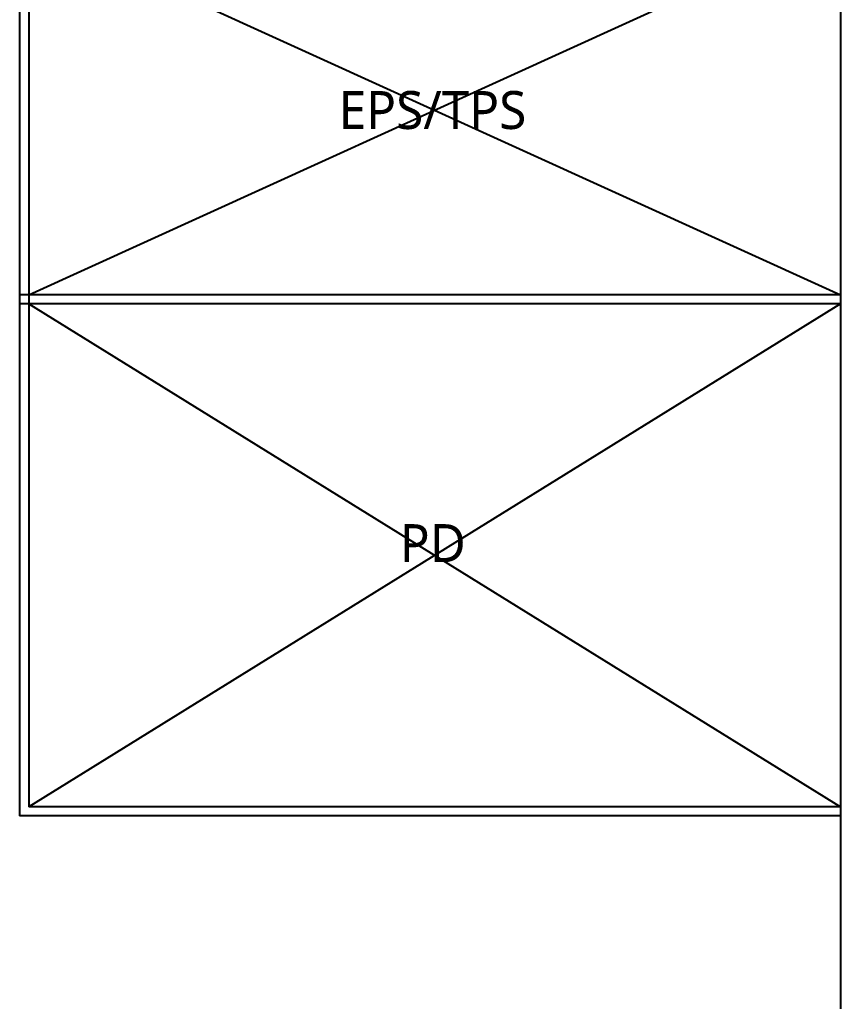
# Model space of a CAD drawing. Header units: millimetres. Extents: x -33000 to 294000, y 0 to 42408.
# Drawn here: x 275241 to 277941, y 18035 to 21265 of the extents above; entities that cross this region are included whole.
import ezdxf
from ezdxf.enums import TextEntityAlignment as Align

# ---------------------------------------------------------------- set-up
doc = ezdxf.new("R2010")
doc.units = ezdxf.units.MM
doc.header["$LTSCALE"] = 50
doc.layers.add('arch', color=8, linetype='Continuous')
doc.layers.add('실명', color=9, linetype='Continuous')
doc.styles.add('XR-Unit-Plan$0$맑은 고딕', font='malgun.ttf')

msp = doc.modelspace()

# ---------------------------------------------------------------- linework, layer by layer
at = {"layer": 'arch', "ltscale": 25}
msp.add_line((277941.2, 24474.6), (277941.2, 17044.6), dxfattribs=at)
at = {"layer": 'arch', "linetype": 'Continuous'}
for p, q in [((275241.2, 21574.6), (275241.2, 18644.6)), ((275271.2, 21574.6), (275271.2, 18674.6)), ((277941.2, 20359.6), (275241.2, 20359.6)), ((277941.2, 20329.6), (275241.2, 20329.6)), ((277941.2, 18674.6), (275271.2, 18674.6)), ((277941.2, 18644.6), (275241.2, 18644.6))]:
    msp.add_line(p, q, dxfattribs=at)
at = {"layer": 'arch'}
for p, q in [((275271.2, 21574.6), (277941.2, 20359.6)), ((275271.2, 20359.6), (277941.2, 21574.6)), ((277941.2, 20329.6), (275271.2, 18674.6)), ((275271.2, 20329.6), (277941.2, 18674.6))]:
    msp.add_line(p, q, dxfattribs=at)

# ---------------------------------------------------------------- texts
at = {"layer": '실명', "style": 'XR-Unit-Plan$0$맑은 고딕'}
for s, p in [('EPS/TPS', (276599.5, 20967.2)), ('PD', (276600.5, 19542.2))]:
    msp.add_text(s, height=125, dxfattribs=at).set_placement(p, align=Align.MIDDLE_CENTER)

doc.saveas('drawing.dxf')
